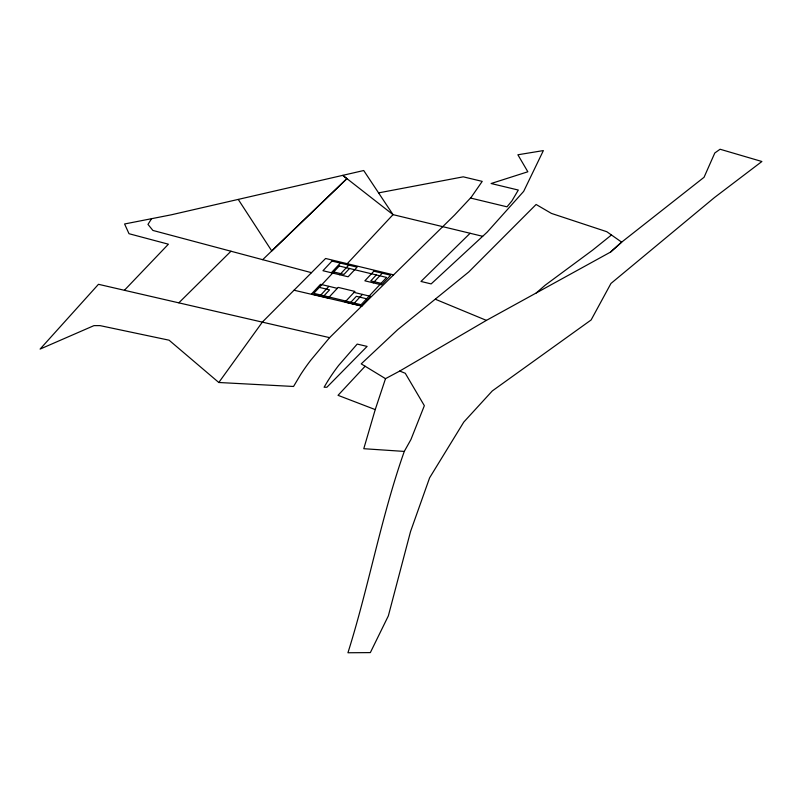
<?xml version="1.0" encoding="UTF-8"?>
<svg xmlns="http://www.w3.org/2000/svg" width="802" height="802" viewBox="0 0 802 802"><rect width="100%" height="100%" fill="white"/><g stroke="black" fill="none" stroke-linecap="round" stroke-linejoin="round"><path stroke-width="1.2" d="M375.236 409.591L363.777 448.709L404.278 451.416L410.935 439.526L424.348 405.682L405.281 373.281L399.737 371.045L385.511 378.654L375.236 409.591L338.033 395.326L365.121 366.233M404.278 451.416C381.05 517.23 368.92 586.222 347.938 652.758L370.344 652.607L388.358 615.846L410.544 531.525L429.611 477.812L463.767 422.093L492.278 390.945L591.124 319.958L610.954 283.457L714.472 197.543L761.9 161.503L720.086 149.242L714.803 152.981L704.056 177.282L621.66 242.144L610.492 252.109L486.413 320.379L399.737 371.045M470.473 198.024L507.014 206.826L511.917 200.901L518.313 190.054L491.115 183.518L527.846 171.778L517.881 154.776L543.365 150.586L523.676 191.367L487.145 232.169L482.674 236.309L393.03 214.645L363.717 170.525L171.337 214.796L151.568 218.695L147.979 224.4L152.891 230.435L311.477 272.68M378.574 192.881L463.235 176.831L482.223 181.382L471.185 197.282L454.654 214.976L329.592 337.652L98.466 284.299L40.1 349.081L93.954 325.632L100.039 325.622L169.072 340.188L218.806 382.494L262.434 322.003L325.602 258.475L393.582 274.855M329.582 337.662L310.655 360.349A439.115 239.156 -4.3 0 0 300.64 374.564L293.542 386.474L218.806 382.494M331.346 272.74L340.349 263.106M347.236 263.688L393.03 214.645L342.765 175.367L346.915 178.635L271.758 250.946L238.294 199.487M319.918 295.968L328.92 286.334M339.727 274.765L348.73 265.121M324.018 295.788L329.562 289.853L319.306 287.377M349.522 268.49L343.968 274.424L333.712 271.958M350.835 302.254L356.379 296.309L366.634 298.785M376.328 274.946L370.785 280.89L381.04 283.357M353.431 304.048L362.434 294.404M373.241 282.835L382.243 273.201M294.033 290.224L361.812 306.063L370.815 296.429L354.053 292.389M124.43 290.264L168.4 244.199L129.012 233.713L124.591 223.979L151.568 218.695M178.876 302.795L230.976 251.226M470.112 233.272L420.97 281.452L431.155 283.908L482.674 236.309M262.675 259.678L346.915 178.635M610.512 252.109L621.66 242.144L606.793 231.708L551.445 213.422L536.107 204.48L468.709 272.018L397.752 329.612L361.221 363.867L385.511 378.654M536.257 292.941L545.17 285.211L592.628 250.124L611.475 234.976M337.301 288.349L320.539 284.309L311.537 293.953L328.299 297.993L338.193 287.397L354.945 291.437L345.05 302.023L361.812 306.063M435.396 299.266L486.413 320.379M327.547 381.431L324.088 387.236L326.885 387.246L367.115 346.404L357.191 344.088L338.554 365.532A411.697 224.229 -4.3 0 0 327.547 381.431M331.968 261.081L322.965 270.725L348.108 276.78L357.111 267.146L331.968 261.081M339.266 266.013L313.762 293.321L361.09 304.72L386.584 277.422L339.266 266.013M373.862 271.186L364.86 280.82L381.622 284.86L390.624 275.216L373.862 271.186"/></g></svg>
